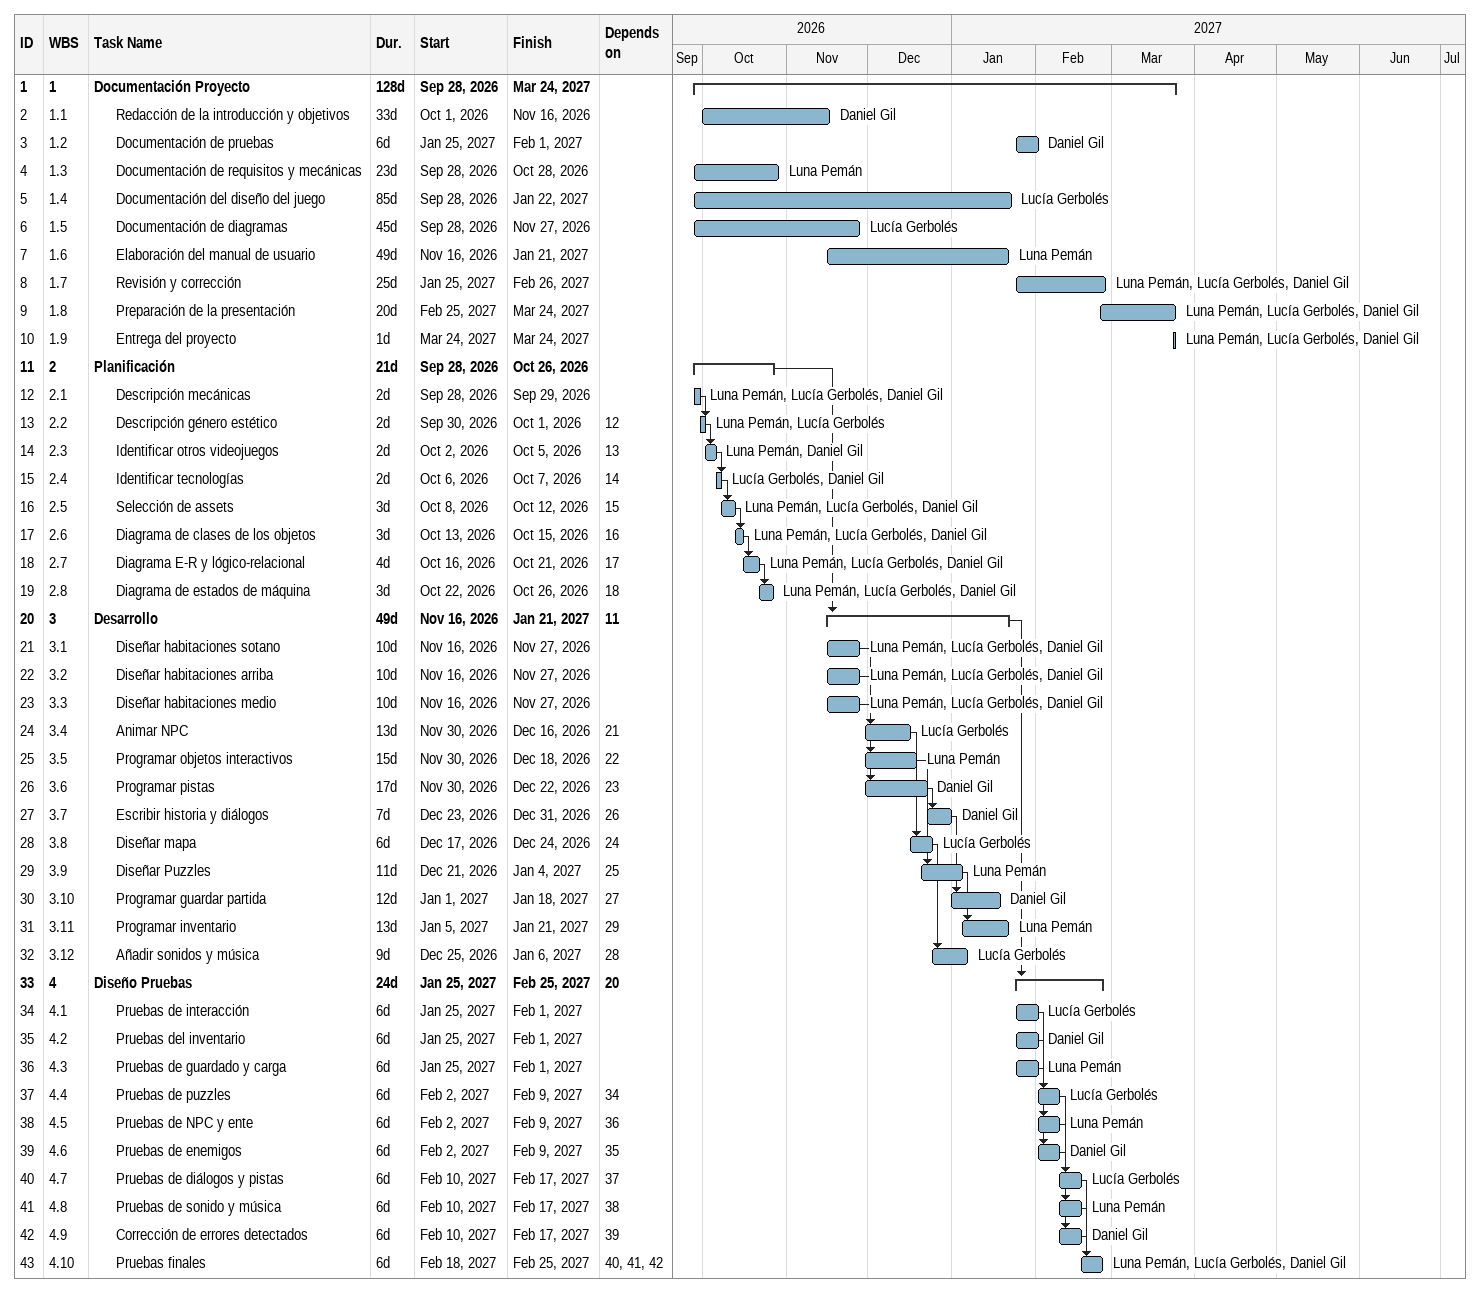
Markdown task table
| ID | WBS | Task | Duration | Start | Finish | Predecessors | Resources |
|---|---|---|---|---|---|---|---|
| 1 | 1 | **Documentación Proyecto** | 128d | 2026-09-28 | 2027-03-24 |  |  |
| 2 | 1.1 | Redacción de la introducción y objetivos | 33d | 2026-10-01 | 2026-11-16 |  | Daniel Gil |
| 3 | 1.2 | Documentación de pruebas | 6d | 2027-01-25 | 2027-02-01 |  | Daniel Gil |
| 4 | 1.3 | Documentación de requisitos y mecánicas | 23d | 2026-09-28 | 2026-10-28 |  | Luna Pemán |
| 5 | 1.4 | Documentación del diseño del juego | 85d | 2026-09-28 | 2027-01-22 |  | Lucía Gerbolés |
| 6 | 1.5 | Documentación de diagramas | 45d | 2026-09-28 | 2026-11-27 |  | Lucía Gerbolés |
| 7 | 1.6 | Elaboración del manual de usuario | 49d | 2026-11-16 | 2027-01-21 |  | Luna Pemán |
| 8 | 1.7 | Revisión y corrección | 25d | 2027-01-25 | 2027-02-26 |  | Luna Pemán, Lucía Gerbolés, Daniel Gil |
| 9 | 1.8 | Preparación de la presentación | 20d | 2027-02-25 | 2027-03-24 |  | Luna Pemán, Lucía Gerbolés, Daniel Gil |
| 10 | 1.9 | Entrega del proyecto | 1d | 2027-03-24 | 2027-03-24 |  | Luna Pemán, Lucía Gerbolés, Daniel Gil |
| 11 | 2 | **Planificación** | 21d | 2026-09-28 | 2026-10-26 |  |  |
| 12 | 2.1 | Descripción mecánicas | 2d | 2026-09-28 | 2026-09-29 |  | Luna Pemán, Lucía Gerbolés, Daniel Gil |
| 13 | 2.2 | Descripción género estético | 2d | 2026-09-30 | 2026-10-01 | 12 | Luna Pemán, Lucía Gerbolés |
| 14 | 2.3 | Identificar otros videojuegos | 2d | 2026-10-02 | 2026-10-05 | 13 | Luna Pemán, Daniel Gil |
| 15 | 2.4 | Identificar tecnologías | 2d | 2026-10-06 | 2026-10-07 | 14 | Lucía Gerbolés, Daniel Gil |
| 16 | 2.5 | Selección de assets | 3d | 2026-10-08 | 2026-10-12 | 15 | Luna Pemán, Lucía Gerbolés, Daniel Gil |
| 17 | 2.6 | Diagrama de clases de los objetos | 3d | 2026-10-13 | 2026-10-15 | 16 | Luna Pemán, Lucía Gerbolés, Daniel Gil |
| 18 | 2.7 | Diagrama E-R y lógico-relacional | 4d | 2026-10-16 | 2026-10-21 | 17 | Luna Pemán, Lucía Gerbolés, Daniel Gil |
| 19 | 2.8 | Diagrama de estados de máquina | 3d | 2026-10-22 | 2026-10-26 | 18 | Luna Pemán, Lucía Gerbolés, Daniel Gil |
| 20 | 3 | **Desarrollo** | 49d | 2026-11-16 | 2027-01-21 | 11 |  |
| 21 | 3.1 | Diseñar habitaciones sotano | 10d | 2026-11-16 | 2026-11-27 |  | Luna Pemán, Lucía Gerbolés, Daniel Gil |
| 22 | 3.2 | Diseñar habitaciones arriba | 10d | 2026-11-16 | 2026-11-27 |  | Luna Pemán, Lucía Gerbolés, Daniel Gil |
| 23 | 3.3 | Diseñar habitaciones medio | 10d | 2026-11-16 | 2026-11-27 |  | Luna Pemán, Lucía Gerbolés, Daniel Gil |
| 24 | 3.4 | Animar NPC | 13d | 2026-11-30 | 2026-12-16 | 21 | Lucía Gerbolés |
| 25 | 3.5 | Programar objetos interactivos | 15d | 2026-11-30 | 2026-12-18 | 22 | Luna Pemán |
| 26 | 3.6 | Programar pistas | 17d | 2026-11-30 | 2026-12-22 | 23 | Daniel Gil |
| 27 | 3.7 | Escribir historia y diálogos | 7d | 2026-12-23 | 2026-12-31 | 26 | Daniel Gil |
| 28 | 3.8 | Diseñar mapa | 6d | 2026-12-17 | 2026-12-24 | 24 | Lucía Gerbolés |
| 29 | 3.9 | Diseñar Puzzles | 11d | 2026-12-21 | 2027-01-04 | 25 | Luna Pemán |
| 30 | 3.10 | Programar guardar partida | 12d | 2027-01-01 | 2027-01-18 | 27 | Daniel Gil |
| 31 | 3.11 | Programar inventario | 13d | 2027-01-05 | 2027-01-21 | 29 | Luna Pemán |
| 32 | 3.12 | Añadir sonidos y música | 9d | 2026-12-25 | 2027-01-06 | 28 | Lucía Gerbolés |
| 33 | 4 | **Diseño Pruebas** | 24d | 2027-01-25 | 2027-02-25 | 20 |  |
| 34 | 4.1 | Pruebas de interacción | 6d | 2027-01-25 | 2027-02-01 |  | Lucía Gerbolés |
| 35 | 4.2 | Pruebas del inventario | 6d | 2027-01-25 | 2027-02-01 |  | Daniel Gil |
| 36 | 4.3 | Pruebas de guardado y carga | 6d | 2027-01-25 | 2027-02-01 |  | Luna Pemán |
| 37 | 4.4 | Pruebas de puzzles | 6d | 2027-02-02 | 2027-02-09 | 34 | Lucía Gerbolés |
| 38 | 4.5 | Pruebas de NPC y ente | 6d | 2027-02-02 | 2027-02-09 | 36 | Luna Pemán |
| 39 | 4.6 | Pruebas de enemigos | 6d | 2027-02-02 | 2027-02-09 | 35 | Daniel Gil |
| 40 | 4.7 | Pruebas de diálogos y pistas | 6d | 2027-02-10 | 2027-02-17 | 37 | Lucía Gerbolés |
| 41 | 4.8 | Pruebas de sonido y música | 6d | 2027-02-10 | 2027-02-17 | 38 | Luna Pemán |
| 42 | 4.9 | Corrección de errores detectados | 6d | 2027-02-10 | 2027-02-17 | 39 | Daniel Gil |
| 43 | 4.10 | Pruebas finales | 6d | 2027-02-18 | 2027-02-25 | 40, 41, 42 | Luna Pemán, Lucía Gerbolés, Daniel Gil |
